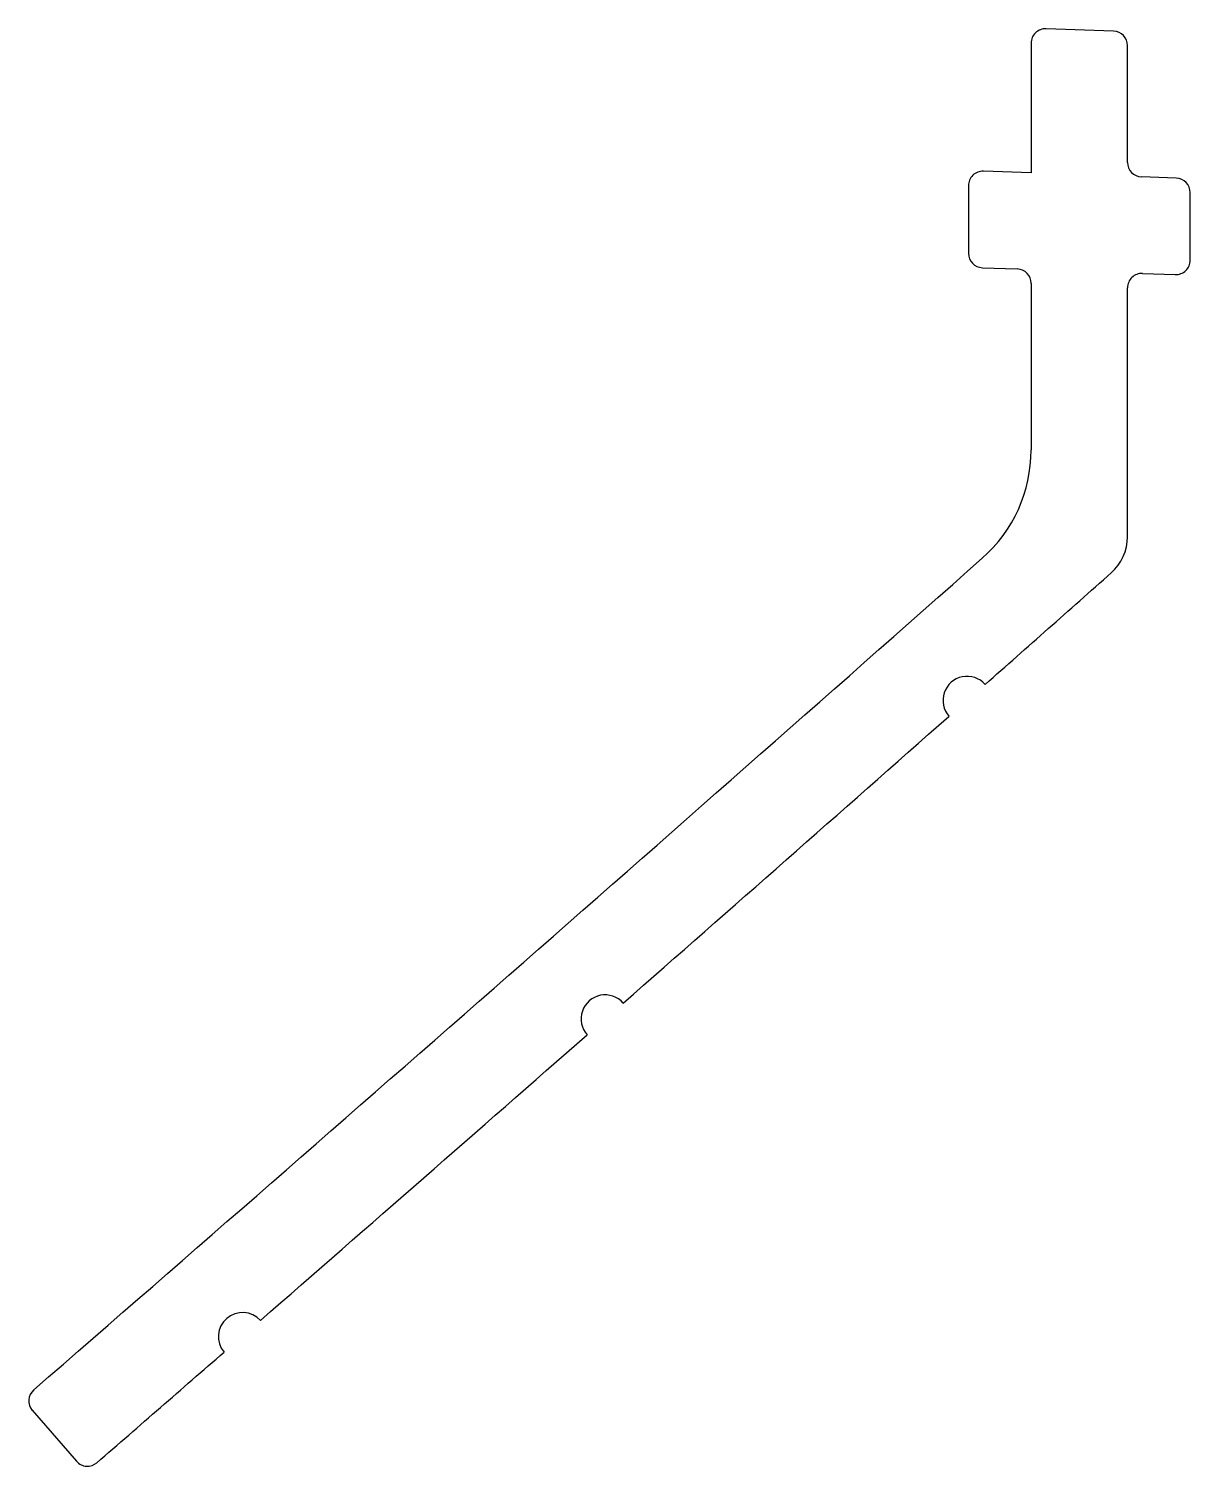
# Model space of a CAD drawing. Extents: x 1.6 to 25.7, y 1.5 to 31.3.
import ezdxf

# ---------------------------------------------------------------- set-up
doc = ezdxf.new("R2010")
doc.units = 0
doc.layers.get('0').update_dxf_attribs({"linetype": 'CONTINUOUS'})

msp = doc.modelspace()

# ---------------------------------------------------------------- linework, layer by layer
for p, q in [((24.088, 31.293), (22.688, 31.343)), ((22.377, 31.043), (22.377, 28.352)), ((24.377, 28.57), (24.377, 30.993)), ((22.377, 28.352), (21.388, 28.388)), ((21.077, 28.088), (21.077, 26.687)), ((25.388, 28.245), (24.667, 28.271)), ((25.677, 26.544), (25.677, 27.945)), ((21.367, 26.387), (22.088, 26.361)), ((24.688, 26.269), (25.367, 26.244)), ((22.377, 26.061), (22.377, 22.607)), ((24.377, 20.806), (24.377, 25.969)), ((1.661, 2.687), (2.579, 1.63))]:
    msp.add_line(p, q)
for centre, radius, start, end in [((22.677, 31.043), 0.3, 87.9583, 180), ((24.077, 30.993), 0.3, 0, 87.9583), ((21.377, 28.088), 0.3, 87.9583, 180), ((24.677, 28.57), 0.3, 180, 267.9583), ((25.377, 27.945), 0.3, 0, 87.9583), ((21.377, 26.687), 0.3, 180, 267.9583), ((25.377, 26.544), 0.3, 267.9583, 360), ((22.077, 26.061), 0.3, 360, 87.9583), ((24.677, 25.969), 0.3, 87.9583, 180), ((19.377, 22.607), 3, 311.4947, 0), ((23.377, 20.806), 1, 311.5293, 0), ((-1960.085, 2260.397), 2990.636, 310.993431, 311.494733), ((-1960.085, 2260.397), 2992.636, 311.462366, 311.529256), ((21.049, 17.412), 0.5, 41.4317, 221.4738), ((-1960.085, 2260.397), 2992.636, 311.27091, 311.44322), ((13.543, 10.804), 0.5, 41.2555, 221.2671), ((-1960.085, 2260.397), 2992.636, 311.079453, 311.251764), ((6.021, 4.215), 0.5, 42.1748, 219.965), ((-1960.085, 2260.397), 2992.636, 310.993425, 311.060314), ((1.887, 2.883), 0.3, 130.9934, 220.9806), ((2.805, 1.827), 0.3, 220.9806, 310.9934)]:
    msp.add_arc(centre, radius, start, end)

doc.saveas('drawing.dxf')
